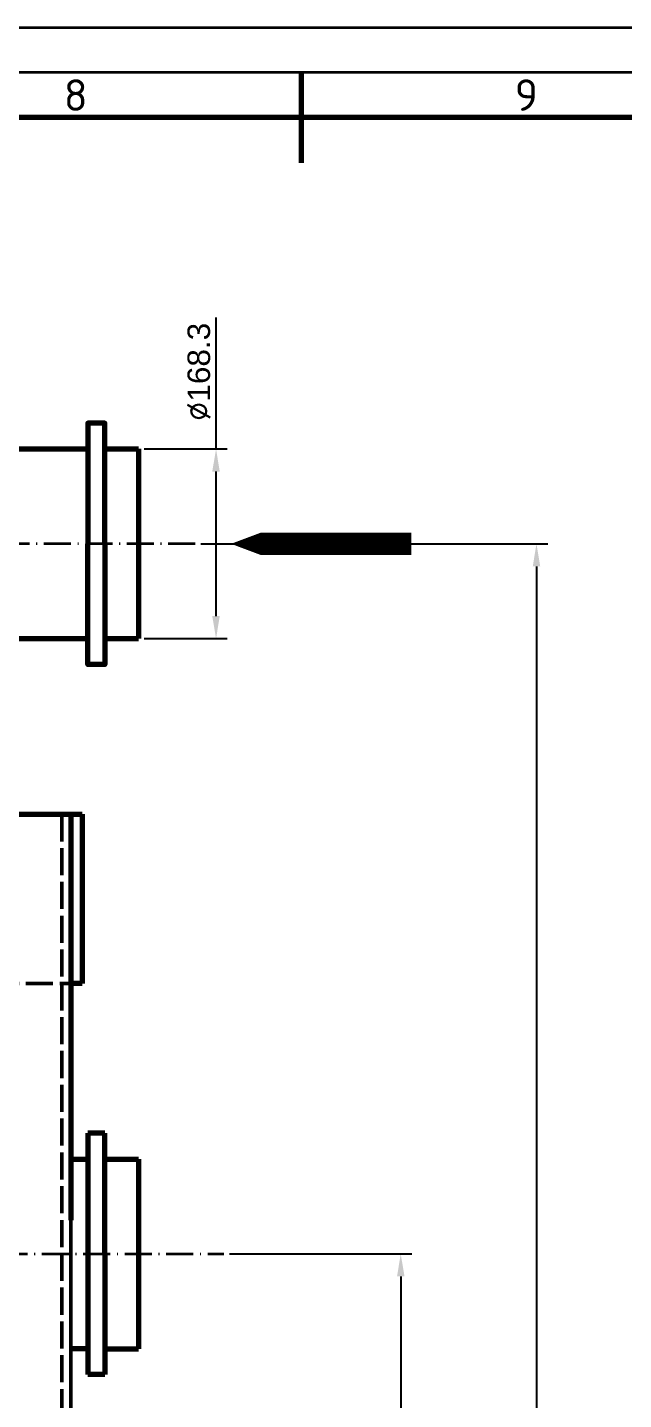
# Model space of a CAD drawing. Header units: millimetres. Extents: x 3186 to 4027, y 1197 to 1791.
# Drawn here: x 3576.5 to 3642.6, y 1638.9 to 1791.1 of the extents above; entities that cross this region are included whole.
import ezdxf

# ---------------------------------------------------------------- set-up
doc = ezdxf.new("R2010")
doc.units = ezdxf.units.MM
doc.header["$LTSCALE"] = 0.25
doc.linetypes.add('ACAD_ISO02W100', pattern=[15, 12, -3])
doc.linetypes.add('ACAD_ISO10W100', pattern=[18, 12, -3, 0, -3])
for name, color, linetype, lineweight in [('AM_0', 7, 'Continuous', 50), ('Chu cai', 90, 'Continuous', 25), ('Khung dam', 30, 'Continuous', 70), ('Khung nhat', 130, 'Continuous', 35), ('KICH THUOC', 1, 'Continuous', 25), ('M_EQUIP_E3', 3, 'Continuous', 35), ('M_EQUIP_E5', 2, 'ACAD_ISO02W100', 50), ('M_EQUIP_E7', 7, 'Continuous', 70)]:
    doc.layers.add(name, color=color, linetype=linetype, lineweight=lineweight)
doc.styles.get("Standard").update_dxf_attribs({"font": 'arial.ttf'})
doc.styles.add('style1', font='isocpeur.ttf', dxfattribs={"height": 3.5})
doc.dimstyles.new('ISO 25', dxfattribs={"dimtxt": 2.5, "dimasz": 2.5, "dimexe": 1.25, "dimexo": 0.625, "dimtad": 2, "dimtoh": 1, "dimdec": 0, "dimzin": 0, "dimdsep": 46, "dimtxsty": 'Standard', "dimcen": 2.5, "dimadec": 0, "dimazin": 0, "dimtfac": 1, "dimtdec": 0, "dimtofl": 0, "dimtmove": 0, "dimatfit": 3, "dimfxl": 1, "dimtolj": 1, "dimtzin": 0, "dimarcsym": 0})

# ---------------------------------------------------------------- blocks, each defined once
blk = doc.blocks.new('*D520')
at = {"layer": 'KICH THUOC', "color": 0, "lineweight": -2, "transparency": 16777216}
for p, q in [((3595.7, 1733.79), (3634.18, 1733.79)), ((3632.93, 1731.29), (3632.93, 1473.79)), ((3585.03, 1471.29), (3634.18, 1471.29))]:
    blk.add_line(p, q, dxfattribs=at)
at = {"layer": 'KICH THUOC', "color": 0, "transparency": 16777216}
for points in [[(3632.52, 1731.29), (3633.35, 1731.29), (3632.93, 1733.79)], [(3632.52, 1473.79), (3633.35, 1473.79), (3632.93, 1471.29)]]:
    blk.add_solid(points, dxfattribs=at)
at = {"layer": 'KICH THUOC', "color": 0, "transparency": 16777216, "insert": (3631.03, 1602.54), "char_height": 2.5, "attachment_point": 5, "rotation": 90}
blk.add_mtext('\\A1;2100', dxfattribs=at)
blk = doc.blocks.new('*D521')
at = {"layer": 'KICH THUOC', "color": 0, "lineweight": -2, "transparency": 16777216}
for p, q in [((3597.38, 1744.31), (3597.38, 1758.91)), ((3589.41, 1744.31), (3598.63, 1744.31)), ((3597.38, 1725.77), (3597.38, 1741.81)), ((3589.41, 1723.27), (3598.63, 1723.27))]:
    blk.add_line(p, q, dxfattribs=at)
at = {"layer": 'KICH THUOC', "color": 0, "transparency": 16777216}
for points in [[(3596.96, 1741.81), (3597.79, 1741.81), (3597.38, 1744.31)], [(3596.96, 1725.77), (3597.79, 1725.77), (3597.38, 1723.27)]]:
    blk.add_solid(points, dxfattribs=at)
at = {"layer": 'KICH THUOC', "color": 0, "transparency": 16777216, "insert": (3595.48, 1752.86), "char_height": 2.5, "attachment_point": 5, "rotation": 90}
blk.add_mtext('\\A1;{\\Fsimplex|c0;\\C1;%%C\\fArial|b0|i0|c0|p34;168}.3', dxfattribs=at)
blk = doc.blocks.new('*D532')
at = {"layer": 'KICH THUOC', "color": 0, "lineweight": -2, "transparency": 16777216}
for p, q in [((3598.87, 1655.03), (3619.12, 1655.03)), ((3617.87, 1652.53), (3617.87, 1473.79)), ((3585.03, 1471.29), (3619.12, 1471.29))]:
    blk.add_line(p, q, dxfattribs=at)
at = {"layer": 'KICH THUOC', "color": 0, "transparency": 16777216}
for points in [[(3617.46, 1652.53), (3618.29, 1652.53), (3617.87, 1655.03)], [(3617.46, 1473.79), (3618.29, 1473.79), (3617.87, 1471.29)]]:
    blk.add_solid(points, dxfattribs=at)
at = {"layer": 'KICH THUOC', "color": 0, "transparency": 16777216, "insert": (3615.97, 1563.16), "char_height": 2.5, "attachment_point": 5, "rotation": 90}
blk.add_mtext('\\A1;1470', dxfattribs=at)

msp = doc.modelspace()

# ---------------------------------------------------------------- linework, layer by layer
at = {"layer": 'AM_0'}
msp.add_line((3581.28, 1658.79), (3581.28, 1637.54), dxfattribs=at)
at = {"layer": 'Khung dam'}
msp.add_line((3606.81, 1786.06), (3606.81, 1776.06), dxfattribs=at)
msp.add_lwpolyline([(3206.31, 1207.06), (4017.31, 1207.06), (4017.31, 1781.06), (3206.31, 1781.06)], close=True, dxfattribs=at)
at = {"layer": 'Khung nhat'}
for points in [[(3186.31, 1791.06), (4027.31, 1791.06), (4027.31, 1197.06), (3186.31, 1197.06)], [(3201.31, 1202.06), (4022.31, 1202.06), (4022.31, 1786.06), (3201.31, 1786.06)]]:
    msp.add_lwpolyline(points, close=True, dxfattribs=at)
at = {"layer": 'M_EQUIP_E3', "linetype": 'ACAD_ISO10W100'}
msp.add_line((3595.08, 1733.79), (3389.65, 1733.79), dxfattribs=at)
at = {"layer": 'M_EQUIP_E3', "color": 3, "linetype": 'ACAD_ISO10W100', "lineweight": 35}
msp.add_line((3389.45, 1655.03), (3598.24, 1655.03), dxfattribs=at)
at = {"layer": 'M_EQUIP_E5', "color": 2, "linetype": 'ACAD_ISO02W100', "lineweight": 50}
for p, q in [((3580.28, 1703.79), (3580.28, 1637.54)), ((3568.78, 1685.04), (3581.28, 1685.04))]:
    msp.add_line(p, q, dxfattribs=at)
at = {"layer": 'M_EQUIP_E7', "color": 7, "linetype": 'Continuous', "lineweight": 70}
for p, q in [((3399.77, 1744.31), (3583.16, 1744.31)), ((3585.03, 1744.31), (3588.78, 1744.31)), ((3550.99, 1723.27), (3583.16, 1723.27)), ((3585.03, 1723.27), (3588.78, 1723.27)), ((3433.16, 1703.79), (3582.53, 1703.79)), ((3437.53, 1703.79), (3581.28, 1703.79)), ((3437.53, 1703.79), (3581.28, 1703.79)), ((3581.28, 1703.79), (3581.28, 1658.79)), ((3582.53, 1703.79), (3582.53, 1685.04)), ((3582.53, 1685.04), (3581.28, 1685.04)), ((3581.28, 1665.55), (3583.16, 1665.55)), ((3585.03, 1665.55), (3588.78, 1665.55)), ((3585.03, 1644.51), (3588.78, 1644.51))]:
    msp.add_line(p, q, dxfattribs=at)
at = {"layer": 'M_EQUIP_E7'}
for p, q in [((3588.78, 1744.31), (3588.78, 1723.27)), ((3588.78, 1665.55), (3588.78, 1644.51)), ((3583.16, 1644.51), (3581.28, 1644.51))]:
    msp.add_line(p, q, dxfattribs=at)
at = {"layer": 'M_EQUIP_E7', "linetype": 'Continuous', "lineweight": 70}
for p, q in [((3583.16, 1668.41), (3583.16, 1641.66)), ((3585.03, 1668.41), (3583.16, 1668.41)), ((3585.03, 1655.03), (3585.03, 1668.41)), ((3585.03, 1655.03), (3585.03, 1641.66)), ((3585.03, 1641.66), (3583.16, 1641.66))]:
    msp.add_line(p, q, dxfattribs=at)
for points in [[(3585.03, 1733.79), (3585.03, 1747.17), (3583.16, 1747.17), (3583.16, 1733.79)], [(3585.03, 1733.79), (3585.03, 1720.42), (3583.16, 1720.42), (3583.16, 1733.79)]]:
    msp.add_lwpolyline(points, dxfattribs=at)
at = {"layer": 'M_EQUIP_E7', "linetype": 'Continuous'}
msp.add_lwpolyline([(3599.04, 1733.79, 0, 7.5, 0), (3609.04, 1733.79, 2.5, 2.5, 0), (3619.04, 1733.79, 2.5, 2.5, 0)], format="xyseb", dxfattribs=at)

# ---------------------------------------------------------------- texts
at = {"layer": 'Chu cai', "char_height": 3.5, "attachment_point": 5, "style": 'style1'}
for s, insert in [('8', (3581.81, 1783.56)), ('9', (3631.81, 1783.56))]:
    msp.add_mtext_dynamic_manual_height_columns(s, width=50, gutter_width=12.5, heights=[0], dxfattribs=dict(at, insert=insert))

# ---------------------------------------------------------------- dimensions: what is measured, and where the dimension line sits
at = {"layer": 'KICH THUOC'}
dim = msp.add_linear_dim(base=(3597.38, 1723.27), p1=(3588.78, 1744.31), p2=(3588.78, 1723.27), angle=90, text='{\\Fsimplex|c0;\\C1;%%C\\fArial|b0|i0|c0|p34;<>}.3', dimstyle='ISO 25', override={"dimtad": 1, "dimtoh": 0, "dimlfac": 8}, dxfattribs=at)
dim.commit()
dim.dimension.update_dxf_attribs({"geometry": '*D521', "text_midpoint": (3597.38, 1752.86), "dimtype": 160})
for base, p1, picture, middle in [((3632.93, 1471.29), (3595.08, 1733.79), '*D520', (3631.03, 1602.54)), ((3617.87, 1471.29), (3598.24, 1655.03), '*D532', (3615.97, 1563.16))]:
    dim = msp.add_linear_dim(base=base, p1=p1, p2=(3584.41, 1471.29), angle=90, dimstyle='ISO 25', override={"dimtad": 1, "dimtoh": 0, "dimlfac": 8}, dxfattribs=at)
    dim.commit()
    dim.dimension.update_dxf_attribs({"geometry": picture, "text_midpoint": middle})

doc.saveas('drawing.dxf')
